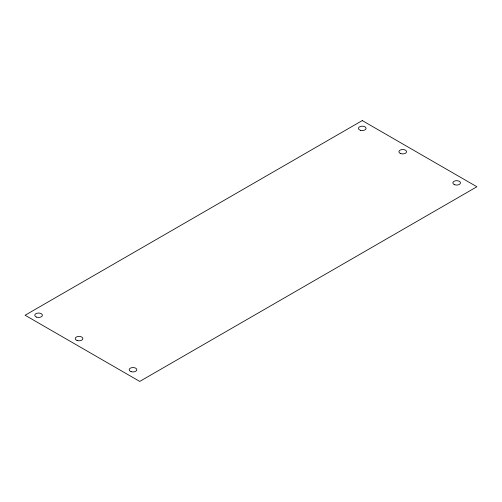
<?xml version="1.0" encoding="UTF-8"?>
<svg xmlns="http://www.w3.org/2000/svg" width="502" height="502" viewBox="0 0 502 502"><rect width="100%" height="100%" fill="white"/><g stroke="black" fill="none" stroke-linecap="round" stroke-linejoin="round"><path stroke-width="0.75" d="M362.262 120.58L25.1 315.237L139.738 381.42L476.9 186.763L362.262 120.58M131.085 371.649A3.815 2.203 0 0 0 136.808 369.742A3.815 2.203 0 0 0 131.085 367.834A3.815 2.203 0 0 0 131.085 371.649M77.139 340.507A3.815 2.203 0 0 0 82.861 338.599A3.815 2.203 0 0 0 77.139 336.691A3.815 2.203 0 0 0 77.139 340.507M36.677 317.145A3.815 2.203 0 0 0 42.4 315.237A3.815 2.203 0 0 0 36.677 313.33A3.815 2.203 0 0 0 36.677 317.145M360.354 130.269A3.815 2.203 0 0 0 366.077 128.361A3.815 2.203 0 0 0 360.354 126.46A3.815 2.203 0 0 0 360.354 130.269M400.816 153.631A3.815 2.203 0 0 0 406.538 151.723A3.815 2.203 0 0 0 400.816 149.816A3.815 2.203 0 0 0 400.816 153.631M454.762 184.774A3.815 2.203 0 0 0 460.485 182.866A3.815 2.203 0 0 0 454.762 180.965A3.815 2.203 0 0 0 454.762 184.774"/></g></svg>
